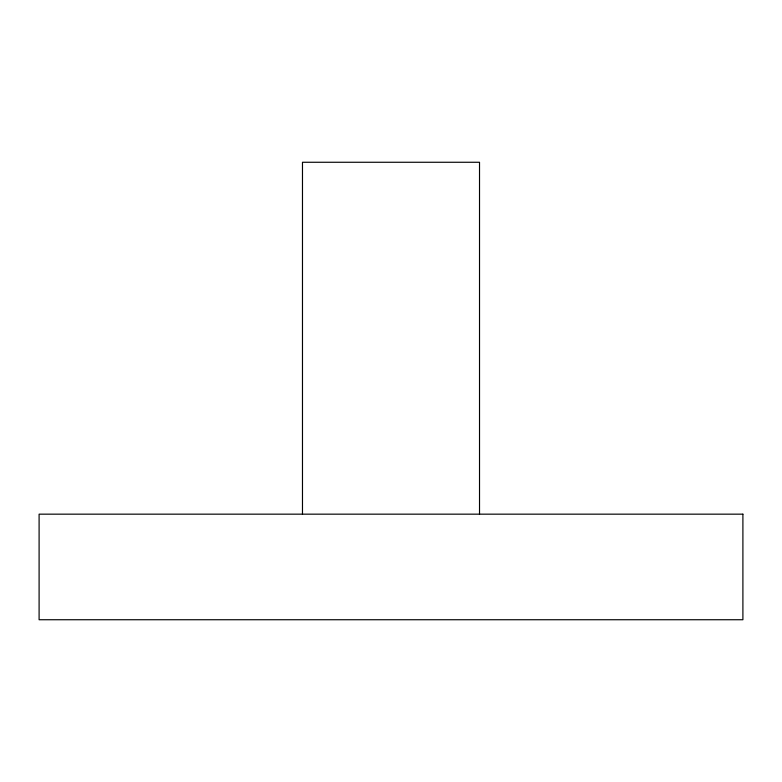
<?xml version="1.0" encoding="UTF-8"?>
<svg xmlns="http://www.w3.org/2000/svg" width="782" height="782" viewBox="0 0 782 782"><rect width="100%" height="100%" fill="white"/><g stroke="black" fill="none" stroke-linecap="round" stroke-linejoin="round"><path stroke-width="1.17" d="M479.522 514.165L479.522 162.265L302.478 162.265L302.478 514.165M742.9 514.165L39.1 514.165L39.1 619.735L742.9 619.735L742.9 514.165"/></g></svg>
